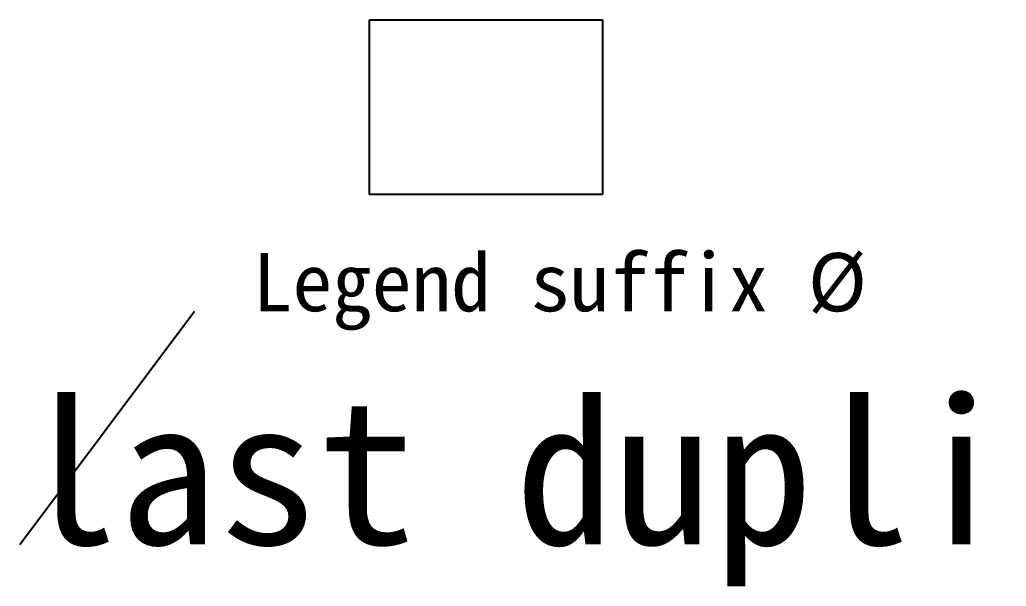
# Paper-space layout 'bLaD1' of a CAD drawing. Header units: metres. Extents: x 1 to 34.9, y 1.3 to 30.
# Drawn here: x 1 to 17.93, y 1.28 to 11 of the extents above; entities that cross this region are included whole.
import ezdxf
from ezdxf.enums import TextEntityAlignment as Align

# ---------------------------------------------------------------- set-up
doc = ezdxf.new("R2010")
doc.units = ezdxf.units.M
doc.layers.add('X-XX-AL-LEGENDA', color=7, linetype='Continuous')
picture_1 = doc.add_image_def('image1.png', size_in_pixel=(3, 2))

# ---------------------------------------------------------------- blocks, each defined once
blk = doc.blocks.new('Legenda Ø', base_point=(5, 7, 2))
at = {"extrusion": (0.3, 0.4, 1), "oblique": -25, "width": 0.98, "flags": 2}
blk.add_attdef('TAG_12', text='', height=1.9, rotation=-145, dxfattribs=at).set_placement((13.6, 6.2, 2), align=Align.MIDDLE_RIGHT)
at = {"extrusion": (0, 0, -1), "width": 0.88, "flags": 1}
blk.add_attdef('TAG_7', text='', height=1.4, dxfattribs=at).set_placement((11.6, 7.2, 2), align=Align.BOTTOM_LEFT)
at = {"extrusion": (0, 0, -1), "oblique": 15, "flags": 1}
for tag, height, rotation, width, p in [('TAG_11', 1.8, 270, 0.96, (13.2, 6.4, 2)), ('PROJECTNAAM', 0.6, -90, 0.72, (8.4, 8.8, 2))]:
    blk.add_attdef(tag, text='', height=height, rotation=rotation, dxfattribs=dict(at, width=width)).set_placement(p, align=Align.BOTTOM_CENTER)
at = {"extrusion": (0.3, 0.4, 1), "oblique": 15, "width": 0.9, "flags": 2}
blk.add_attdef('TAG_8', text='', height=1.5, rotation=35, dxfattribs=at).set_placement((12, 7, 2), align=Align.MIDDLE_CENTER)
at = {"extrusion": (0.0001, 0.5, 1), "flags": 3}
blk.add_attdef('TAG_13', text='', height=2, rotation=-90, dxfattribs=at).set_placement((14, 6, 2), align=Align.TOP_LEFT)
at = {"extrusion": (0, 0, -1), "oblique": -25, "width": 0.8, "flags": 1}
blk.add_attdef('TAG_3', text='', height=1, rotation=180, dxfattribs=at).set_placement((10, 8, 2), align=Align.BOTTOM_RIGHT)
at = {"extrusion": (0.3, 0.4, 1), "width": 0.82, "flags": 2}
blk.add_attdef('TAG_4', text='', height=1.1, rotation=270, dxfattribs=at).set_placement((10.4, 7.8, 2), align=Align.MIDDLE_LEFT)
at = {"extrusion": (0.3, 0.4, 1), "oblique": -25, "width": 0.74, "flags": 2}
blk.add_attdef('TAG_0', text='', height=0.7, dxfattribs=at).set_placement((8.8, 8.6, 2), align=Align.MIDDLE_RIGHT)
for tag, p, height, rotation, width in [('DATUM1', (6, 8, 3), 0.5, -145, 0.7), ('TAG_10', (14.4, 4.4, 4.2), 1.7, 180, 0.94)]:
    blk.add_attdef(tag, p, '', height=height, rotation=rotation, dxfattribs=dict(width=width))
at = {"oblique": 15, "width": 0.78}
blk.add_attdef('TAG_2', text='', height=0.9, rotation=90, dxfattribs=at).set_placement((9.6, 8.2, 2), align=Align.CENTER)
at = {"oblique": -25, "width": 0.86}
blk.add_attdef('TAG_6', text='', height=1.3, rotation=-90, dxfattribs=at).set_placement((11.2, 7.4, 2), align=Align.RIGHT)
at = {"extrusion": (0.0001, 0.5, 1), "oblique": -25, "width": 0.92, "flags": 3}
blk.add_attdef('TAG_9', text='', height=1.6, rotation=90, dxfattribs=at).set_placement((12.4, 6.8, 2), align=Align.TOP_RIGHT)
at = {"extrusion": (0.0001, 0.5, 1), "oblique": 15, "width": 0.84, "flags": 3}
blk.add_attdef('TAG_5', text='', height=1.2, rotation=-145, dxfattribs=at).set_placement((10.8, 7.6, 2), align=Align.TOP_CENTER)
at = {"extrusion": (0.0001, 0.5, 1), "width": 0.76, "flags": 3}
blk.add_attdef('TAG_1', text='', height=0.8, rotation=35, dxfattribs=at).set_placement((9.2, 8.4, 2), align=Align.TOP_LEFT)

psp = doc.layouts.new('bLaD1')

# ---------------------------------------------------------------- linework, layer by layer
psp.add_line((1, 2), (4, 6))

# ---------------------------------------------------------------- block references
at = {"layer": 'X-XX-AL-LEGENDA', "color": 5}
ref = psp.add_blockref('Legenda Ø', (20, 30, 3), dxfattribs=dict(at, xscale=0.001, yscale=0.007, zscale=2, rotation=270))
ref.add_attrib('TAG_0', 'last duplicate value', (1, 2), dxfattribs={"height": 2.5})

# ---------------------------------------------------------------- texts
psp.add_text('Legend suffix Ø', height=1).set_placement((5, 6))

# ---------------------------------------------------------------- pictures from other files: only their frames are drawn
image = psp.add_image(picture_1, insert=(7, 8), size_in_units=(4, 3))

doc.saveas('drawing.dxf')
